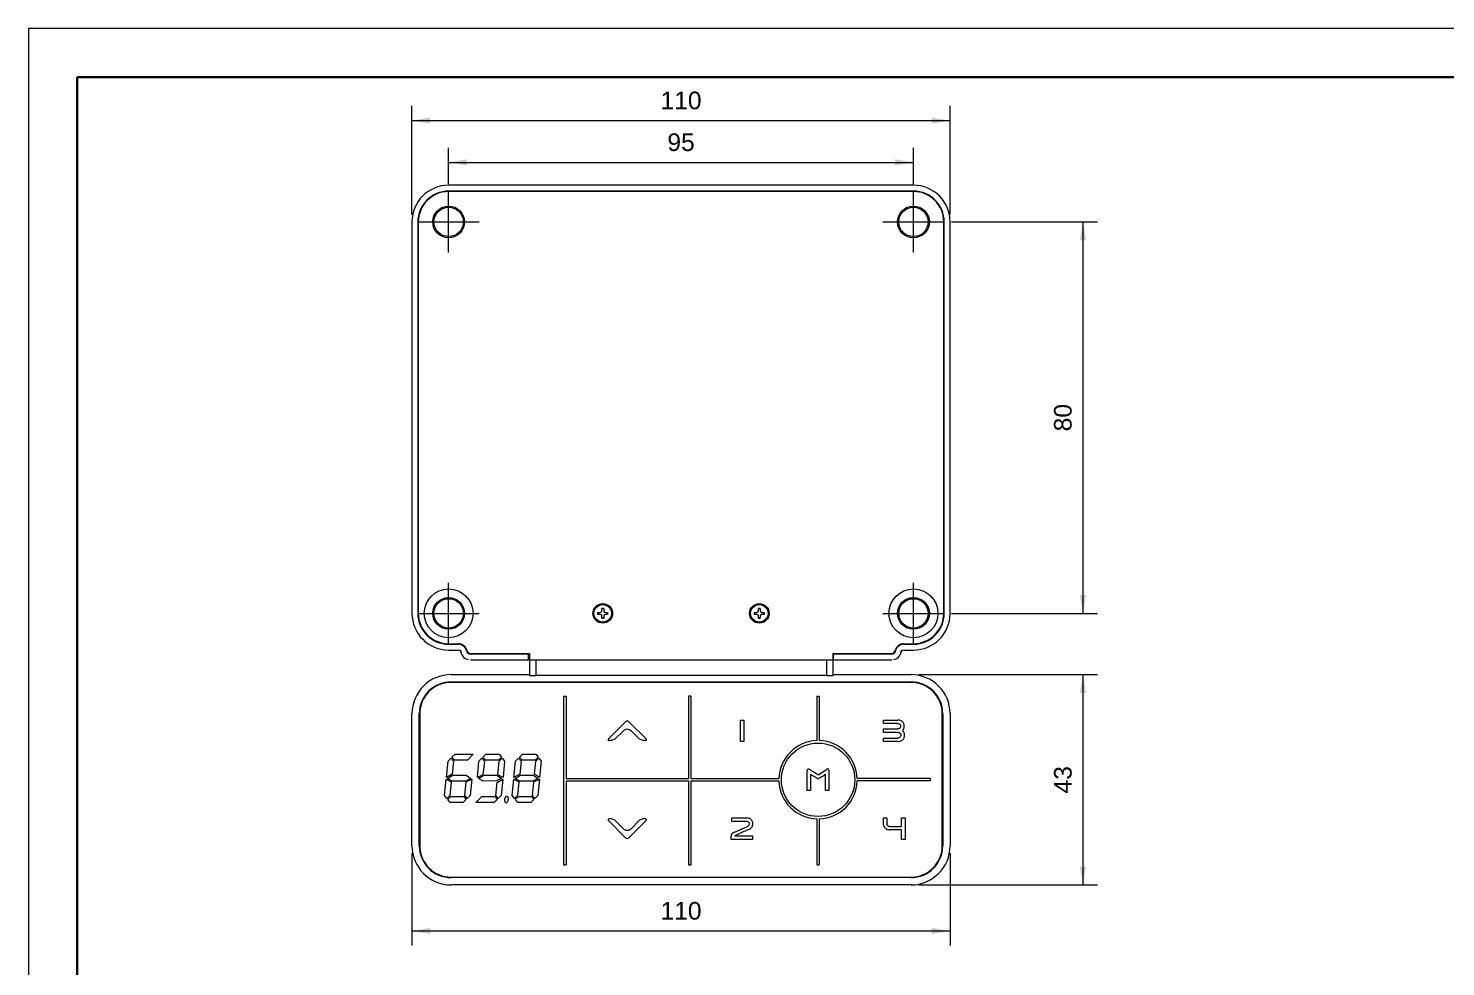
# Model space of a CAD drawing. Header units: millimetres. Extents: x -297 to 297, y -210 to 210.
# Drawn here: x -297 to -7.3, y 18.2 to 210 of the extents above; entities that cross this region are included whole.
import ezdxf

# ---------------------------------------------------------------- set-up
doc = ezdxf.new("R2010")
doc.units = ezdxf.units.MM
doc.layers.get('0').update_dxf_attribs({"lineweight": 20})
doc.layers.add('粗实线层', color=7, linetype='Continuous', lineweight=35)
doc.layers.add('细实线层', color=7, linetype='Continuous', lineweight=18)
doc.styles.add('标准', font='')
doc.styles.get('标准').set_extended_font_data('arial')
doc.dimstyles.new('标准', dxfattribs={"dimscale": 1.5, "dimtxt": 2.4, "dimasz": 2.5, "dimexe": 2, "dimexo": 1, "dimgap": 1.5, "dimtad": 1, "dimdec": 1, "dimdsep": 46, "dimtxsty": '标准', "dimcen": 2.5, "dimdle": 5, "dimclre": 256, "dimclrt": 7, "dimadec": 0, "dimazin": 0, "dimtfac": 0.714286, "dimtdec": 1, "dimtmove": 0, "dimatfit": 3, "dimfxl": 0, "dimtolj": 1, "dimarcsym": 0})

# ---------------------------------------------------------------- blocks, each defined once
blk = doc.blocks.new('*X4')
at = {"linetype": 'Continuous'}
for points in [[(-81.47, 170.43), (-80.84, 166.68), (-82.09, 166.68)], [(-81.47, 90.43), (-80.84, 94.18), (-82.09, 94.18)]]:
    blk.add_hatch(color=0, dxfattribs=at).paths.add_polyline_path(points, flags=0)
for p, q in [((-108.35, 170.43), (-78.47, 170.43)), ((-108.35, 90.43), (-78.47, 90.43))]:
    blk.add_line(p, q, dxfattribs=at)
at = {"color": 0, "linetype": 'Continuous'}
blk.add_line((-81.47, 170.43), (-81.47, 90.43), dxfattribs=at)
at = {"color": 7, "linetype": 'Continuous', "insert": (-85.55, 130.43), "char_height": 3.6, "width": 10.2951, "attachment_point": 5, "rotation": 90, "style": '标准'}
blk.add_mtext('80', dxfattribs=at)
blk = doc.blocks.new('*X5')
at = {"linetype": 'Continuous'}
for points in [[(-211.1, 182.61), (-207.35, 183.24), (-207.35, 181.99)], [(-116.1, 182.61), (-119.85, 183.24), (-119.85, 181.99)]]:
    blk.add_hatch(color=0, dxfattribs=at).paths.add_polyline_path(points, flags=0)
for p, q in [((-211.1, 178.18), (-211.1, 185.61)), ((-116.1, 178.18), (-116.1, 185.61))]:
    blk.add_line(p, q, dxfattribs=at)
at = {"color": 0, "linetype": 'Continuous'}
blk.add_line((-211.1, 182.61), (-116.1, 182.61), dxfattribs=at)
at = {"color": 7, "linetype": 'Continuous', "insert": (-163.6, 186.7), "char_height": 3.6, "width": 10.3665, "attachment_point": 5, "style": '标准'}
blk.add_mtext('95', dxfattribs=at)
blk = doc.blocks.new('*X6')
at = {"linetype": 'Continuous'}
for points in [[(-218.6, 191.15), (-214.85, 191.78), (-214.85, 190.53)], [(-108.6, 191.15), (-112.35, 191.78), (-112.35, 190.53)]]:
    blk.add_hatch(color=0, dxfattribs=at).paths.add_polyline_path(points, flags=0)
for p, q in [((-218.6, 171.93), (-218.6, 194.15)), ((-108.6, 171.93), (-108.6, 194.15))]:
    blk.add_line(p, q, dxfattribs=at)
at = {"color": 0, "linetype": 'Continuous'}
blk.add_line((-218.6, 191.15), (-108.6, 191.15), dxfattribs=at)
at = {"color": 7, "linetype": 'Continuous', "insert": (-163.6, 195.24), "char_height": 3.6, "width": 15.2012, "attachment_point": 5, "style": '标准'}
blk.add_mtext('110', dxfattribs=at)
blk = doc.blocks.new('*X7')
at = {"linetype": 'Continuous'}
for points in [[(-218.59, 25.52), (-214.84, 26.15), (-214.84, 24.9)], [(-108.61, 25.52), (-112.36, 26.15), (-112.36, 24.9)]]:
    blk.add_hatch(color=0, dxfattribs=at).paths.add_polyline_path(points, flags=0)
for p, q in [((-218.59, 41.42), (-218.59, 22.52)), ((-108.61, 41.42), (-108.61, 22.52))]:
    blk.add_line(p, q, dxfattribs=at)
at = {"color": 0, "linetype": 'Continuous'}
blk.add_line((-218.59, 25.52), (-108.61, 25.52), dxfattribs=at)
at = {"color": 7, "linetype": 'Continuous', "insert": (-163.6, 29.61), "char_height": 3.6, "width": 15.2012, "attachment_point": 5, "style": '标准'}
blk.add_mtext('110', dxfattribs=at)
blk = doc.blocks.new('*X8')
at = {"linetype": 'Continuous'}
for points in [[(-81.47, 77.91), (-80.84, 74.16), (-82.09, 74.16)], [(-81.47, 34.93), (-80.84, 38.68), (-82.09, 38.68)]]:
    blk.add_hatch(color=0, dxfattribs=at).paths.add_polyline_path(points, flags=0)
for p, q in [((-115.1, 77.91), (-78.47, 77.91)), ((-115.1, 34.93), (-78.47, 34.93))]:
    blk.add_line(p, q, dxfattribs=at)
at = {"color": 0, "linetype": 'Continuous'}
blk.add_line((-81.47, 77.91), (-81.47, 34.93), dxfattribs=at)
at = {"color": 7, "linetype": 'Continuous', "insert": (-85.55, 56.42), "char_height": 3.6, "width": 10.6024, "attachment_point": 5, "rotation": 90, "style": '标准'}
blk.add_mtext('43', dxfattribs=at)
blk = doc.blocks.new('$CAXA_FRAME_13B17AC1$')
at = {"layer": '粗实线层'}
for p, q in [((-287, 200), (-287, -200)), ((287, 200), (-287, 200))]:
    blk.add_line(p, q, dxfattribs=at)
at = {"layer": '细实线层'}
for p, q in [((297, 210), (-297, 210)), ((-297, 210), (-297, -210))]:
    blk.add_line(p, q, dxfattribs=at)

msp = doc.modelspace()

# ---------------------------------------------------------------- linework, layer by layer
at = {"color": 7, "linetype": 'Continuous', "lineweight": 18}
for p, q in [((-116.1, 177.93), (-211.1, 177.93)), ((-116.1, 176.73), (-211.1, 176.73)), ((-192.1, 176.73), (-192.1, 176.63)), ((-190.6, 176.73), (-190.6, 176.63)), ((-186.6, 176.73), (-186.6, 176.63)), ((-185.1, 176.73), (-185.1, 176.63)), ((-142.1, 176.73), (-142.1, 176.63)), ((-140.6, 176.73), (-140.6, 176.63)), ((-136.6, 176.73), (-136.6, 176.63)), ((-135.1, 176.73), (-135.1, 176.63)), ((-211.1, 164.18), (-211.1, 176.68)), ((-116.1, 176.63), (-211.1, 176.63)), ((-116.1, 164.18), (-116.1, 176.68)), ((-218.6, 170.43), (-218.6, 90.43)), ((-217.4, 170.43), (-217.4, 90.43)), ((-217.35, 170.43), (-204.85, 170.43)), ((-217.3, 170.43), (-217.3, 90.43)), ((-122.35, 170.43), (-109.85, 170.43)), ((-109.9, 90.43), (-109.9, 170.43)), ((-109.8, 90.43), (-109.8, 170.43)), ((-108.6, 90.43), (-108.6, 170.43)), ((-217.4, 158.93), (-217.3, 158.93)), ((-217.3, 157.43), (-217.4, 157.43)), ((-109.8, 158.93), (-109.9, 158.93)), ((-109.9, 157.43), (-109.8, 157.43)), ((-217.3, 153.43), (-217.4, 153.43)), ((-217.4, 151.93), (-217.3, 151.93)), ((-109.9, 153.43), (-109.8, 153.43)), ((-109.8, 151.93), (-109.9, 151.93)), ((-217.4, 108.93), (-217.3, 108.93)), ((-217.3, 107.43), (-217.4, 107.43)), ((-109.8, 108.93), (-109.9, 108.93)), ((-109.9, 107.43), (-109.8, 107.43)), ((-217.3, 103.43), (-217.4, 103.43)), ((-217.4, 101.93), (-217.3, 101.93)), ((-109.9, 103.43), (-109.8, 103.43)), ((-109.8, 101.93), (-109.9, 101.93)), ((-211.1, 84.18), (-211.1, 96.68)), ((-116.1, 84.18), (-116.1, 96.68)), ((-217.35, 90.43), (-204.85, 90.43)), ((-180.6, 90.23), (-180.6, 90.63)), ((-180.6, 90.63), (-180.1, 90.63)), ((-180.1, 90.23), (-180.6, 90.23)), ((-179.8, 90.93), (-179.8, 91.43)), ((-179.8, 91.43), (-179.4, 91.43)), ((-179.8, 89.43), (-179.8, 89.93)), ((-179.4, 91.43), (-179.4, 90.93)), ((-179.4, 89.93), (-179.4, 89.43)), ((-179.1, 90.63), (-178.6, 90.63)), ((-178.6, 90.23), (-179.1, 90.23)), ((-178.6, 90.63), (-178.6, 90.23)), ((-148.6, 90.63), (-148.1, 90.63)), ((-148.6, 90.23), (-148.6, 90.63)), ((-148.1, 90.23), (-148.6, 90.23)), ((-147.8, 91.43), (-147.4, 91.43)), ((-147.8, 90.93), (-147.8, 91.43)), ((-147.8, 89.43), (-147.8, 89.93)), ((-147.4, 91.43), (-147.4, 90.93)), ((-147.4, 89.93), (-147.4, 89.43)), ((-147.1, 90.63), (-146.6, 90.63)), ((-146.6, 90.23), (-147.1, 90.23)), ((-146.6, 90.63), (-146.6, 90.23)), ((-122.35, 90.43), (-109.85, 90.43)), ((-179.4, 89.43), (-179.8, 89.43)), ((-147.4, 89.43), (-147.8, 89.43)), ((-211.1, 84.23), (-209.1, 84.23)), ((-211.1, 84.13), (-209.1, 84.13)), ((-118.1, 84.23), (-116.1, 84.23)), ((-118.1, 84.13), (-116.1, 84.13)), ((-211.1, 82.93), (-209.1, 82.93)), ((-206.65, 82.23), (-194.6, 82.23)), ((-206.65, 82.13), (-194.75, 82.13)), ((-194.75, 80.93), (-194.75, 82.23)), ((-194.6, 81.14), (-194.75, 81.14)), ((-194.6, 82.23), (-194.6, 77.73)), ((-132.6, 82.23), (-120.55, 82.23)), ((-132.6, 82.23), (-132.6, 77.73)), ((-132.45, 81.14), (-132.6, 81.14)), ((-132.45, 80.93), (-132.45, 82.23)), ((-132.45, 82.13), (-120.55, 82.13)), ((-118.1, 82.93), (-116.1, 82.93)), ((-206.65, 80.93), (-194.75, 80.93)), ((-194.6, 80.93), (-132.6, 80.93)), ((-193.3, 80.93), (-193.3, 77.73)), ((-133.9, 80.93), (-133.9, 77.73)), ((-132.45, 80.93), (-120.55, 80.93)), ((-210.6, 77.91), (-194.6, 77.91)), ((-210.6, 76.42), (-116.6, 76.42)), ((-116.6, 76.32), (-210.6, 76.32)), ((-194.6, 77.73), (-193.3, 77.73)), ((-133.9, 77.75), (-193.3, 77.75)), ((-133.9, 77.73), (-132.6, 77.73)), ((-132.6, 77.91), (-116.6, 77.91)), ((-187.6, 73.48), (-187.1, 73.48)), ((-187.6, 73.48), (-187.6, 39.02)), ((-187.1, 73.48), (-187.1, 56.67)), ((-161.6, 73.48), (-162.1, 73.48)), ((-162.1, 73.48), (-162.1, 56.67)), ((-161.6, 73.48), (-161.6, 56.67)), ((-135.85, 73.48), (-135.35, 73.48)), ((-135.85, 73.48), (-135.85, 64.42)), ((-135.35, 73.48), (-135.35, 64.42)), ((-218.59, 42.92), (-218.59, 69.92)), ((-217.1, 42.92), (-217.1, 69.92)), ((-217, 69.92), (-217, 42.92)), ((-110.2, 42.92), (-110.2, 69.92)), ((-110.1, 69.92), (-110.1, 42.92)), ((-108.61, 69.92), (-108.61, 42.92)), ((-178.46, 64.76), (-174.95, 68.27)), ((-174.24, 68.27), (-170.73, 64.76)), ((-151.46, 68.62), (-150.74, 68.62)), ((-151.46, 64.22), (-151.46, 68.62)), ((-150.74, 68.62), (-150.74, 64.22)), ((-122.25, 68.62), (-119.32, 68.62)), ((-122.25, 67.91), (-122.25, 68.62)), ((-119.37, 67.91), (-122.25, 67.91)), ((-122.25, 66.82), (-119.37, 66.82)), ((-122.25, 66.1), (-122.25, 66.82)), ((-177.8, 64.42), (-178.32, 64.42)), ((-177.1, 64.71), (-177.8, 64.42)), ((-175.3, 66.51), (-177.1, 64.71)), ((-172.1, 64.71), (-173.89, 66.51)), ((-171.39, 64.42), (-172.1, 64.71)), ((-170.87, 64.42), (-171.39, 64.42)), ((-150.74, 64.22), (-151.46, 64.22)), ((-119.24, 66.1), (-122.25, 66.1)), ((-122.25, 64.95), (-119.31, 64.95)), ((-122.25, 64.22), (-122.25, 64.95)), ((-119.31, 64.22), (-122.25, 64.22)), ((-210.42, 61.02), (-209.8, 61.62)), ((-209.92, 60.44), (-210.42, 61.02)), ((-209.8, 61.62), (-206.08, 61.62)), ((-206.08, 61.62), (-207.24, 60.44)), ((-204.09, 61.02), (-203.47, 61.62)), ((-203.59, 60.44), (-204.09, 61.02)), ((-203.47, 61.62), (-200.8, 61.62)), ((-200.29, 61.02), (-200.91, 60.44)), ((-200.8, 61.62), (-200.29, 61.02)), ((-196.61, 61.02), (-195.99, 61.62)), ((-196.1, 60.44), (-196.61, 61.02)), ((-195.99, 61.62), (-193.31, 61.62)), ((-192.81, 61.02), (-193.43, 60.44)), ((-193.31, 61.62), (-192.81, 61.02)), ((-211.56, 56.86), (-211.23, 60.24)), ((-211.23, 60.24), (-210.62, 60.83)), ((-210.62, 60.83), (-210.13, 60.24)), ((-210.13, 60.24), (-210.4, 57.54)), ((-207.24, 60.44), (-209.92, 60.44)), ((-205.23, 56.86), (-204.9, 60.24)), ((-204.9, 60.24), (-204.29, 60.83)), ((-204.29, 60.83), (-203.8, 60.24)), ((-203.8, 60.24), (-204.08, 57.45)), ((-200.91, 60.44), (-203.59, 60.44)), ((-201.03, 57.45), (-200.76, 60.24)), ((-200.76, 60.24), (-200.15, 60.83)), ((-200.15, 60.83), (-199.66, 60.24)), ((-199.66, 60.24), (-199.99, 56.86)), ((-197.75, 56.86), (-197.41, 60.24)), ((-197.41, 60.24), (-196.81, 60.83)), ((-196.81, 60.83), (-196.31, 60.24)), ((-196.31, 60.24), (-196.58, 57.54)), ((-193.43, 60.44), (-196.1, 60.44)), ((-193.54, 57.54), (-193.27, 60.24)), ((-193.27, 60.24), (-192.67, 60.83)), ((-192.67, 60.83), (-192.17, 60.24)), ((-192.17, 60.24), (-192.51, 56.86)), ((-137.82, 54.22), (-137.82, 58.4)), ((-135.61, 57.43), (-133.88, 58.53)), ((-133.37, 58.35), (-133.37, 54.22)), ((-211.93, 53.18), (-211.59, 56.56)), ((-211.59, 56.56), (-210.55, 55.97)), ((-210.4, 57.54), (-211.56, 56.86)), ((-211.32, 56.71), (-210.23, 57.35)), ((-210.35, 56.16), (-211.32, 56.71)), ((-210.55, 55.97), (-210.83, 53.18)), ((-207.67, 56.16), (-210.35, 56.16)), ((-210.23, 57.35), (-207.55, 57.35)), ((-207.79, 53.18), (-207.51, 55.97)), ((-206.59, 56.71), (-207.67, 56.16)), ((-207.55, 57.35), (-206.59, 56.71)), ((-207.51, 55.97), (-206.35, 56.56)), ((-206.35, 56.56), (-206.69, 53.18)), ((-204.08, 57.45), (-205.23, 56.86)), ((-204.98, 56.7), (-203.9, 57.35)), ((-204.01, 56.16), (-204.98, 56.7)), ((-201.34, 56.17), (-204.01, 56.16)), ((-203.9, 57.35), (-201.22, 57.35)), ((-201.46, 53.18), (-201.19, 55.88)), ((-200.27, 56.7), (-201.34, 56.17)), ((-201.22, 57.35), (-200.27, 56.7)), ((-201.19, 55.88), (-200.02, 56.56)), ((-199.99, 56.86), (-201.03, 57.45)), ((-200.02, 56.56), (-200.36, 53.18)), ((-198.12, 53.18), (-197.78, 56.56)), ((-197.78, 56.56), (-196.74, 55.97)), ((-196.58, 57.54), (-197.75, 56.86)), ((-197.51, 56.71), (-196.41, 57.35)), ((-196.53, 56.16), (-197.51, 56.71)), ((-196.74, 55.97), (-197.02, 53.18)), ((-193.86, 56.16), (-196.53, 56.16)), ((-196.41, 57.35), (-193.74, 57.35)), ((-193.98, 53.18), (-193.7, 55.97)), ((-192.77, 56.71), (-193.86, 56.16)), ((-193.74, 57.35), (-192.77, 56.71)), ((-193.7, 55.97), (-192.54, 56.56)), ((-192.51, 56.86), (-193.54, 57.54)), ((-192.54, 56.56), (-192.88, 53.18)), ((-187.1, 56.67), (-162.1, 56.67)), ((-187.1, 56.17), (-162.1, 56.17)), ((-187.1, 56.17), (-187.1, 39.02)), ((-162.1, 56.17), (-162.1, 39.02)), ((-161.6, 56.67), (-143.59, 56.67)), ((-161.6, 56.17), (-143.59, 56.17)), ((-161.6, 56.17), (-161.6, 39.02)), ((-135.93, 56.79), (-137.11, 57.51)), ((-137.11, 57.51), (-137.11, 54.22)), ((-134.1, 54.22), (-134.1, 57.54)), ((-112.7, 56.67), (-127.6, 56.67)), ((-112.7, 56.17), (-127.6, 56.17)), ((-112.7, 56.67), (-112.7, 56.17)), ((-211.45, 52.59), (-211.93, 53.18)), ((-210.83, 53.18), (-211.45, 52.59)), ((-211.29, 52.4), (-210.67, 52.97)), ((-210.78, 51.8), (-211.29, 52.4)), ((-210.67, 52.97), (-207.99, 52.97)), ((-207.49, 52.4), (-208.11, 51.8)), ((-207.99, 52.97), (-207.49, 52.4)), ((-207.3, 52.59), (-207.79, 53.18)), ((-206.69, 53.18), (-207.3, 52.59)), ((-205.51, 51.8), (-204.34, 52.97)), ((-204.34, 52.97), (-201.66, 52.97)), ((-201.16, 52.4), (-201.78, 51.8)), ((-201.66, 52.97), (-201.16, 52.4)), ((-200.97, 52.59), (-201.46, 53.18)), ((-200.36, 53.18), (-200.97, 52.59)), ((-197.63, 52.59), (-198.12, 53.18)), ((-197.02, 53.18), (-197.63, 52.59)), ((-197.47, 52.4), (-196.85, 52.97)), ((-196.97, 51.8), (-197.47, 52.4)), ((-196.85, 52.97), (-194.18, 52.97)), ((-193.67, 52.4), (-194.29, 51.8)), ((-194.18, 52.97), (-193.67, 52.4)), ((-193.49, 52.59), (-193.98, 53.18)), ((-192.88, 53.18), (-193.49, 52.59)), ((-137.11, 54.22), (-137.82, 54.22)), ((-133.37, 54.22), (-134.1, 54.22)), ((-208.11, 51.8), (-210.78, 51.8)), ((-201.78, 51.8), (-205.51, 51.8)), ((-194.29, 51.8), (-196.97, 51.8)), ((-178.46, 48.08), (-174.95, 44.57)), ((-177.8, 48.42), (-178.32, 48.42)), ((-177.1, 48.13), (-177.8, 48.42)), ((-175.3, 46.33), (-177.1, 48.13)), ((-174.24, 44.57), (-170.73, 48.08)), ((-172.1, 48.13), (-173.89, 46.33)), ((-171.39, 48.42), (-172.1, 48.13)), ((-170.87, 48.42), (-171.39, 48.42)), ((-153.2, 48.62), (-150.14, 48.62)), ((-153.2, 47.91), (-153.2, 48.62)), ((-150.16, 47.91), (-153.2, 47.91)), ((-152.65, 45.69), (-150.16, 46.81)), ((-135.85, 48.42), (-135.85, 39.02)), ((-135.35, 48.42), (-135.35, 39.02)), ((-122.24, 48.62), (-121.52, 48.62)), ((-122.24, 47.41), (-122.24, 48.62)), ((-122.07, 46.79), (-122.24, 47.41)), ((-121.52, 48.62), (-121.52, 47.4)), ((-121, 46.88), (-118.53, 46.88)), ((-118.53, 48.62), (-117.77, 48.62)), ((-118.53, 46.88), (-118.53, 48.62)), ((-117.77, 48.62), (-117.77, 44.22)), ((-153.37, 44.22), (-153.37, 44.95)), ((-148.97, 44.22), (-153.37, 44.22)), ((-152.61, 44.95), (-148.97, 44.95)), ((-148.97, 44.95), (-148.97, 44.22)), ((-118.53, 46.19), (-121, 46.19)), ((-118.53, 44.22), (-118.53, 46.19)), ((-117.77, 44.22), (-118.53, 44.22)), ((-187.6, 39.02), (-187.1, 39.02)), ((-162.1, 39.02), (-161.6, 39.02)), ((-135.85, 39.02), (-135.35, 39.02)), ((-210.6, 36.52), (-116.6, 36.52)), ((-116.6, 36.42), (-210.6, 36.42)), ((-116.6, 34.93), (-210.6, 34.93))]:
    msp.add_line(p, q, dxfattribs=at)
for centre, radius in [((-211.1, 170.43), 3.25), ((-211.1, 170.43), 3), ((-116.1, 170.43), 3.25), ((-116.1, 170.43), 3), ((-211.1, 90.43), 5), ((-211.1, 90.43), 3.25), ((-211.1, 90.43), 3), ((-116.1, 90.43), 5), ((-116.1, 90.43), 3.25), ((-116.1, 90.43), 3), ((-179.6, 90.43), 2), ((-179.6, 90.43), 1.8), ((-147.6, 90.43), 2), ((-147.6, 90.43), 1.8), ((-135.6, 56.42), 7.5)]:
    msp.add_circle(centre, radius, dxfattribs=at)
for centre, radius, start, end in [((-211.1, 170.43), 7.5, 90, 180), ((-211.1, 170.43), 6.3, 90, 180), ((-116.1, 170.43), 7.5, 360, 90), ((-116.1, 170.43), 6.3, 360, 90), ((-211.1, 170.43), 6.2, 90, 180), ((-116.1, 170.43), 6.2, 360, 90), ((-211.1, 90.43), 7.5, 180, 270), ((-211.1, 90.43), 6.3, 180, 270), ((-211.1, 90.43), 6.2, 180, 270), ((-179.6, 90.43), 1, 168.463, 191.537), ((-180.1, 90.93), 0.3, 270, 0), ((-180.1, 89.93), 0.3, 0, 90), ((-179.6, 90.43), 1, 78.463, 101.537), ((-179.1, 90.93), 0.3, 180, 270), ((-179.1, 89.93), 0.3, 90, 180), ((-179.6, 90.43), 1, 348.463, 11.537), ((-147.6, 90.43), 1, 168.463, 191.537), ((-148.1, 90.93), 0.3, 270, 0), ((-148.1, 89.93), 0.3, 0, 90), ((-147.6, 90.43), 1, 78.463, 101.537), ((-147.1, 90.93), 0.3, 180, 270), ((-147.1, 89.93), 0.3, 90, 180), ((-147.6, 90.43), 1, 348.463, 11.537), ((-116.1, 90.43), 7.5, 270, 0), ((-116.1, 90.43), 6.3, 270, 0), ((-116.1, 90.43), 6.2, 270, 0), ((-179.6, 90.43), 1, 258.463, 281.537), ((-147.6, 90.43), 1, 258.463, 281.537), ((-209.1, 82.43), 1.8, 11.527, 90.0011), ((-209.1, 82.43), 1.7, 11.527, 90.0011), ((-118.1, 82.43), 1.8, 89.9989, 168.4733), ((-118.1, 82.43), 1.7, 89.9989, 168.473), ((-206.65, 82.93), 0.7, 191.526, 270.0102), ((-120.55, 82.93), 0.7, 269.9874, 348.4747), ((-210.6, 69.92), 7.99, 90, 180), ((-210.6, 69.92), 6.5, 90, 180), ((-210.6, 69.92), 6.4, 90, 180), ((-116.6, 69.92), 7.99, 360, 90), ((-116.6, 69.92), 6.5, 360, 90), ((-116.6, 69.92), 6.4, 0, 90), ((-135.6, 56.42), 8, 91.7908, 178.2099), ((-135.6, 56.42), 8, 1.7901, 88.2092), ((-135.6, 56.42), 8, 181.7915, 268.2092), ((-135.6, 56.42), 8, 271.7908, 358.2099), ((-178.32, 48.22), 0.2, 90.0028, 225.0127), ((-170.87, 48.22), 0.2, 315.0037, 89.9809), ((-210.6, 42.92), 7.99, 180, 270), ((-210.6, 42.92), 6.5, 180, 270), ((-210.6, 42.92), 6.4, 180, 270), ((-116.6, 42.92), 7.99, 270, 360), ((-116.6, 42.92), 6.5, 270, 0), ((-116.6, 42.92), 6.4, 270, 0)]:
    msp.add_arc(centre, radius, start, end, dxfattribs=at)
for centre, major_axis, start_param, end_param in [((-209.1, 82.43), (-0.354, -0.354), 2.356347, 3.725661), ((-206.65, 82.93), (-1.41, -1.41), 5.497939, 6.867253), ((-120.55, 82.93), (1.41, -1.41), 5.699117, 7.068431), ((-118.1, 82.43), (-0.354, 0.354), 5.699117, 7.068431)]:
    msp.add_ellipse(centre, major_axis=major_axis, ratio=0.999695, start_param=start_param, end_param=end_param, dxfattribs=at)
for points, knots in [([(-207.43, 82.77), (-207.42, 82.7), (-207.39, 82.61), (-207.34, 82.53), (-207.33, 82.52)], [0, 0, 0, 0, 1297.891472, 1613.5492, 1613.5492, 1613.5492, 1613.5492]), ([(-207.33, 82.52), (-207.31, 82.47), (-207.23, 82.37), (-207.08, 82.25), (-206.97, 82.19), (-206.92, 82.18)], [0, 0, 0, 0, 658.280914, 1530.367909, 2190.687303, 2190.687303, 2190.687303, 2190.687303]), ([(-206.92, 82.18), (-206.9, 82.17), (-206.81, 82.14), (-206.72, 82.13), (-206.65, 82.13)], [0, 0, 0, 0, 312.151237, 1607.956449, 1607.956449, 1607.956449, 1607.956449]), ([(-120.55, 82.13), (-120.47, 82.13), (-120.38, 82.14), (-120.3, 82.17), (-120.28, 82.18)], [0, 0, 0, 0, 884.431472, 1099.184437, 1099.184437, 1099.184437, 1099.184437]), ([(-120.28, 82.18), (-120.23, 82.19), (-120.11, 82.25), (-119.97, 82.37), (-119.89, 82.47), (-119.86, 82.52)], [0, 0, 0, 0, 444.821864, 1033.787407, 1479.510934, 1479.510934, 1479.510934, 1479.510934]), ([(-119.86, 82.52), (-119.85, 82.53), (-119.81, 82.61), (-119.78, 82.7), (-119.76, 82.77)], [0, 0, 0, 0, 213.414037, 1098.064356, 1098.064356, 1098.064356, 1098.064356]), ([(-175.3, 66.51), (-175.12, 66.69), (-174.6, 66.91), (-174.07, 66.69), (-173.89, 66.51)], [0, 0, 0, 0, 673.488955, 1346.916895, 1346.916895, 1346.916895, 1346.916895]), ([(-119.37, 67.91), (-119.28, 67.91), (-119.12, 67.89), (-118.9, 67.78), (-118.78, 67.63), (-118.73, 67.48), (-118.72, 67.37), (-118.73, 67.25), (-118.78, 67.1), (-118.91, 66.95), (-119.12, 66.84), (-119.28, 66.82), (-119.37, 66.82)], [0, 0, 0, 0, 564.41655, 1079.741696, 1568.498116, 1819.254757, 2091.324516, 2357.322925, 2605.43485, 3098.920722, 3618.891229, 4173.795033, 4173.795033, 4173.795033, 4173.795033]), ([(-117.97, 67.35), (-117.97, 67.46), (-117.99, 67.67), (-118.13, 67.98), (-118.33, 68.26), (-118.71, 68.55), (-119.08, 68.62), (-119.32, 68.62)], [0, 0, 0, 0, 329.224799, 671.461876, 1050.676866, 1407.49262, 2163.178638, 2163.178638, 2163.178638, 2163.178638]), ([(-118.35, 66.45), (-118.17, 66.61), (-117.99, 66.93), (-117.97, 67.26), (-117.97, 67.35)], [0, 0, 0, 0, 741.562752, 1012.016026, 1012.016026, 1012.016026, 1012.016026]), ([(-178.46, 64.76), (-178.52, 64.71), (-178.56, 64.52), (-178.4, 64.42), (-178.32, 64.42)], [0, 0, 0, 0, 680.021986, 1360.014586, 1360.014586, 1360.014586, 1360.014586]), ([(-170.87, 64.42), (-170.8, 64.42), (-170.64, 64.52), (-170.68, 64.71), (-170.73, 64.76)], [0, 0, 0, 0, 656.798968, 1313.172384, 1313.172384, 1313.172384, 1313.172384]), ([(-119.24, 66.1), (-119.1, 66.09), (-118.88, 66.01), (-118.7, 65.77), (-118.67, 65.58), (-118.69, 65.43), (-118.73, 65.27), (-118.86, 65.11), (-119.07, 64.98), (-119.23, 64.95), (-119.31, 64.95)], [0, 0, 0, 0, 800.045252, 1177.8637, 1581.065675, 1811.014858, 2028.495184, 2464.235577, 2905.771032, 3353.950016, 3353.950016, 3353.950016, 3353.950016]), ([(-119.31, 64.22), (-119.13, 64.22), (-118.85, 64.26), (-118.52, 64.42), (-118.31, 64.58), (-118.13, 64.77), (-117.96, 65.08), (-117.91, 65.35), (-117.91, 65.53)], [0, 0, 0, 0, 657.916935, 971.761273, 1290.1634, 1605.665832, 1912.403526, 2555.467849, 2555.467849, 2555.467849, 2555.467849]), ([(-117.91, 65.53), (-117.91, 65.63), (-117.95, 65.84), (-118.09, 66.16), (-118.24, 66.36), (-118.35, 66.45)], [0, 0, 0, 0, 383.113911, 816.405315, 1360.882192, 1360.882192, 1360.882192, 1360.882192]), ([(-137.32, 58.52), (-137.39, 58.57), (-137.53, 58.64), (-137.74, 58.57), (-137.8, 58.46), (-137.82, 58.4)], [0, 0, 0, 0, 607.417986, 1014.829768, 1477.739202, 1477.739202, 1477.739202, 1477.739202]), ([(-135.61, 57.43), (-135.75, 57.52), (-136.04, 57.7), (-136.48, 57.97), (-136.91, 58.24), (-137.19, 58.43), (-137.32, 58.52)], [0, 0, 0, 0, 479.144016, 955.804575, 1475.492076, 1913.119519, 1913.119519, 1913.119519, 1913.119519]), ([(-133.75, 58.61), (-133.79, 58.59), (-133.83, 58.56), (-133.88, 58.53), (-133.88, 58.53)], [0, 0, 0, 0, 890.859736, 1064.989851, 1064.989851, 1064.989851, 1064.989851]), ([(-133.37, 58.35), (-133.37, 58.38), (-133.39, 58.46), (-133.46, 58.55), (-133.55, 58.61), (-133.66, 58.63), (-133.72, 58.62), (-133.75, 58.61)], [0, 0, 0, 0, 467.097037, 952.080733, 1435.170793, 1879.593898, 2264.924661, 2264.924661, 2264.924661, 2264.924661]), ([(-135.93, 56.79), (-135.83, 56.73), (-135.61, 56.59), (-135.39, 56.73), (-135.29, 56.78)], [0, 0, 0, 0, 539.715168, 1067.5645, 1067.5645, 1067.5645, 1067.5645]), ([(-135.29, 56.78), (-134.97, 56.98), (-134.57, 57.23), (-134.18, 57.49), (-134.1, 57.54)], [0, 0, 0, 0, 847.518337, 1064.594177, 1064.594177, 1064.594177, 1064.594177]), ([(-199.21, 53.02), (-199.21, 53.02), (-199.29, 53.02), (-199.46, 52.94), (-199.57, 52.74), (-199.64, 52.55), (-199.67, 52.38), (-199.67, 52.2), (-199.65, 52.01), (-199.58, 51.8), (-199.42, 51.73), (-199.35, 51.73)], [0, 0, 0, 0, 34.888592, 740.669293, 1634.55268, 2163.661866, 2744.40996, 3309.045408, 3814.511501, 4630.104949, 5305.490046, 5305.490046, 5305.490046, 5305.490046]), ([(-199.35, 51.73), (-199.27, 51.73), (-199.11, 51.8), (-198.99, 52), (-198.93, 52.2), (-198.9, 52.37), (-198.89, 52.55), (-198.92, 52.74), (-198.99, 52.94), (-199.14, 53.02), (-199.21, 53.02)], [0, 0, 0, 0, 652.906184, 1453.097957, 1932.284732, 2465.327348, 2998.903903, 3461.644993, 4191.62535, 4760.675807, 4760.675807, 4760.675807, 4760.675807]), ([(-150.16, 47.91), (-150.09, 47.91), (-149.95, 47.88), (-149.78, 47.77), (-149.65, 47.6), (-149.63, 47.47), (-149.63, 47.4)], [0, 0, 0, 0, 502.389323, 999.003924, 1489.62032, 1976.399512, 1976.399512, 1976.399512, 1976.399512]), ([(-149.63, 47.4), (-149.63, 47.22), (-149.84, 46.96), (-150.08, 46.85), (-150.16, 46.81)], [0, 0, 0, 0, 752.41743, 1112.147171, 1112.147171, 1112.147171, 1112.147171]), ([(-150.15, 46.12), (-149.97, 46.19), (-149.77, 46.27), (-149.57, 46.36), (-149.55, 46.37)], [0, 0, 0, 0, 971.739278, 1107.67456, 1107.67456, 1107.67456, 1107.67456]), ([(-149.55, 46.37), (-149.45, 46.42), (-149.27, 46.54), (-149.07, 46.79), (-148.95, 47.08), (-148.91, 47.38), (-148.93, 47.65), (-149, 47.87), (-149.11, 48.08), (-149.27, 48.27), (-149.45, 48.43), (-149.73, 48.58), (-149.98, 48.62), (-150.14, 48.62)], [0, 0, 0, 0, 521.549205, 978.412, 1483.291706, 1985.413909, 2361.309413, 2723.587623, 3087.126285, 3466.662667, 3846.136744, 4210.672915, 4952.670143, 4952.670143, 4952.670143, 4952.670143]), ([(-122.07, 46.79), (-121.96, 46.6), (-121.65, 46.28), (-121.21, 46.19), (-121, 46.19)], [0, 0, 0, 0, 466.28801, 938.106832, 938.106832, 938.106832, 938.106832]), ([(-121, 46.88), (-121.07, 46.88), (-121.21, 46.91), (-121.38, 47.02), (-121.5, 47.19), (-121.52, 47.33), (-121.52, 47.4)], [0, 0, 0, 0, 412.21051, 827.776473, 1243.418111, 1664.444103, 1664.444103, 1664.444103, 1664.444103]), ([(-173.89, 46.33), (-174.07, 46.15), (-174.6, 45.93), (-175.12, 46.15), (-175.3, 46.33)], [0, 0, 0, 0, 629.904316, 1259.865702, 1259.865702, 1259.865702, 1259.865702]), ([(-152.65, 45.69), (-152.91, 45.58), (-153.28, 45.38), (-153.37, 45.02), (-153.37, 44.95)], [0, 0, 0, 0, 906.413128, 1125.484819, 1125.484819, 1125.484819, 1125.484819]), ([(-152.61, 44.95), (-152.61, 44.97), (-152.54, 45), (-152.45, 45.07), (-152.24, 45.17), (-151.84, 45.36), (-151.13, 45.69), (-150.51, 45.96), (-150.15, 46.12)], [0, 0, 0, 0, 54.317607, 193.004376, 418.130401, 730.04933, 1614.68082, 2847.318963, 2847.318963, 2847.318963, 2847.318963])]:
    msp.add_open_spline(points, degree=3, knots=knots, dxfattribs=at)
for points in [[(-174.24, 68.27), (-174.33, 68.36), (-174.6, 68.48), (-174.86, 68.36), (-174.95, 68.27)], [(-174.95, 44.57), (-174.86, 44.48), (-174.6, 44.36), (-174.33, 44.48), (-174.24, 44.57)]]:
    msp.add_open_spline(points, degree=3, dxfattribs=at)

# ---------------------------------------------------------------- block references
at = {"layer": '粗实线层'}
msp.add_blockref('$CAXA_FRAME_13B17AC1$', (0, 0), dxfattribs=at)

# ---------------------------------------------------------------- dimensions: what is measured, and where the dimension line sits
at = {"color": 7, "linetype": 'Continuous'}
for base, p1, p2, picture, middle in [((-108.6, 191.15), (-218.6, 170.43), (-108.6, 170.43), '*X6', (-163.6, 195.24)), ((-116.1, 182.61), (-211.1, 176.68), (-116.1, 176.68), '*X5', (-163.6, 186.7))]:
    dim = msp.add_linear_dim(base=base, p1=p1, p2=p2, dimstyle='标准', override={"dimsah": 1, "dimtfill": 1, "dimtzin": 8}, dxfattribs=at)
    dim.commit()
    dim.dimension.update_dxf_attribs({"geometry": picture, "text_midpoint": middle})
dim = msp.add_linear_dim(base=(-81.47, 90.43), p1=(-109.85, 170.43), p2=(-109.85, 90.43), angle=270, dimstyle='标准', override={"dimsah": 1, "dimtfill": 1, "dimtzin": 8}, dxfattribs=at)
dim.commit()
dim.dimension.update_dxf_attribs({"geometry": '*X4', "text_midpoint": (-85.55, 130.43)})
dim = msp.add_linear_dim(base=(-81.47, 34.93), p1=(-116.6, 77.91), p2=(-116.6, 34.93), angle=270, text='43', dimstyle='标准', override={"dimsah": 1, "dimtfill": 1, "dimtzin": 0}, dxfattribs=at)
dim.commit()
dim.dimension.update_dxf_attribs({"geometry": '*X8', "text_midpoint": (-85.55, 56.42)})
dim = msp.add_linear_dim(base=(-108.61, 25.52), p1=(-218.59, 42.92), p2=(-108.61, 42.92), text='110', dimstyle='标准', override={"dimsah": 1, "dimtfill": 1, "dimtzin": 0}, dxfattribs=at)
dim.commit()
dim.dimension.update_dxf_attribs({"geometry": '*X7', "text_midpoint": (-163.6, 29.61)})

doc.saveas('drawing.dxf')
